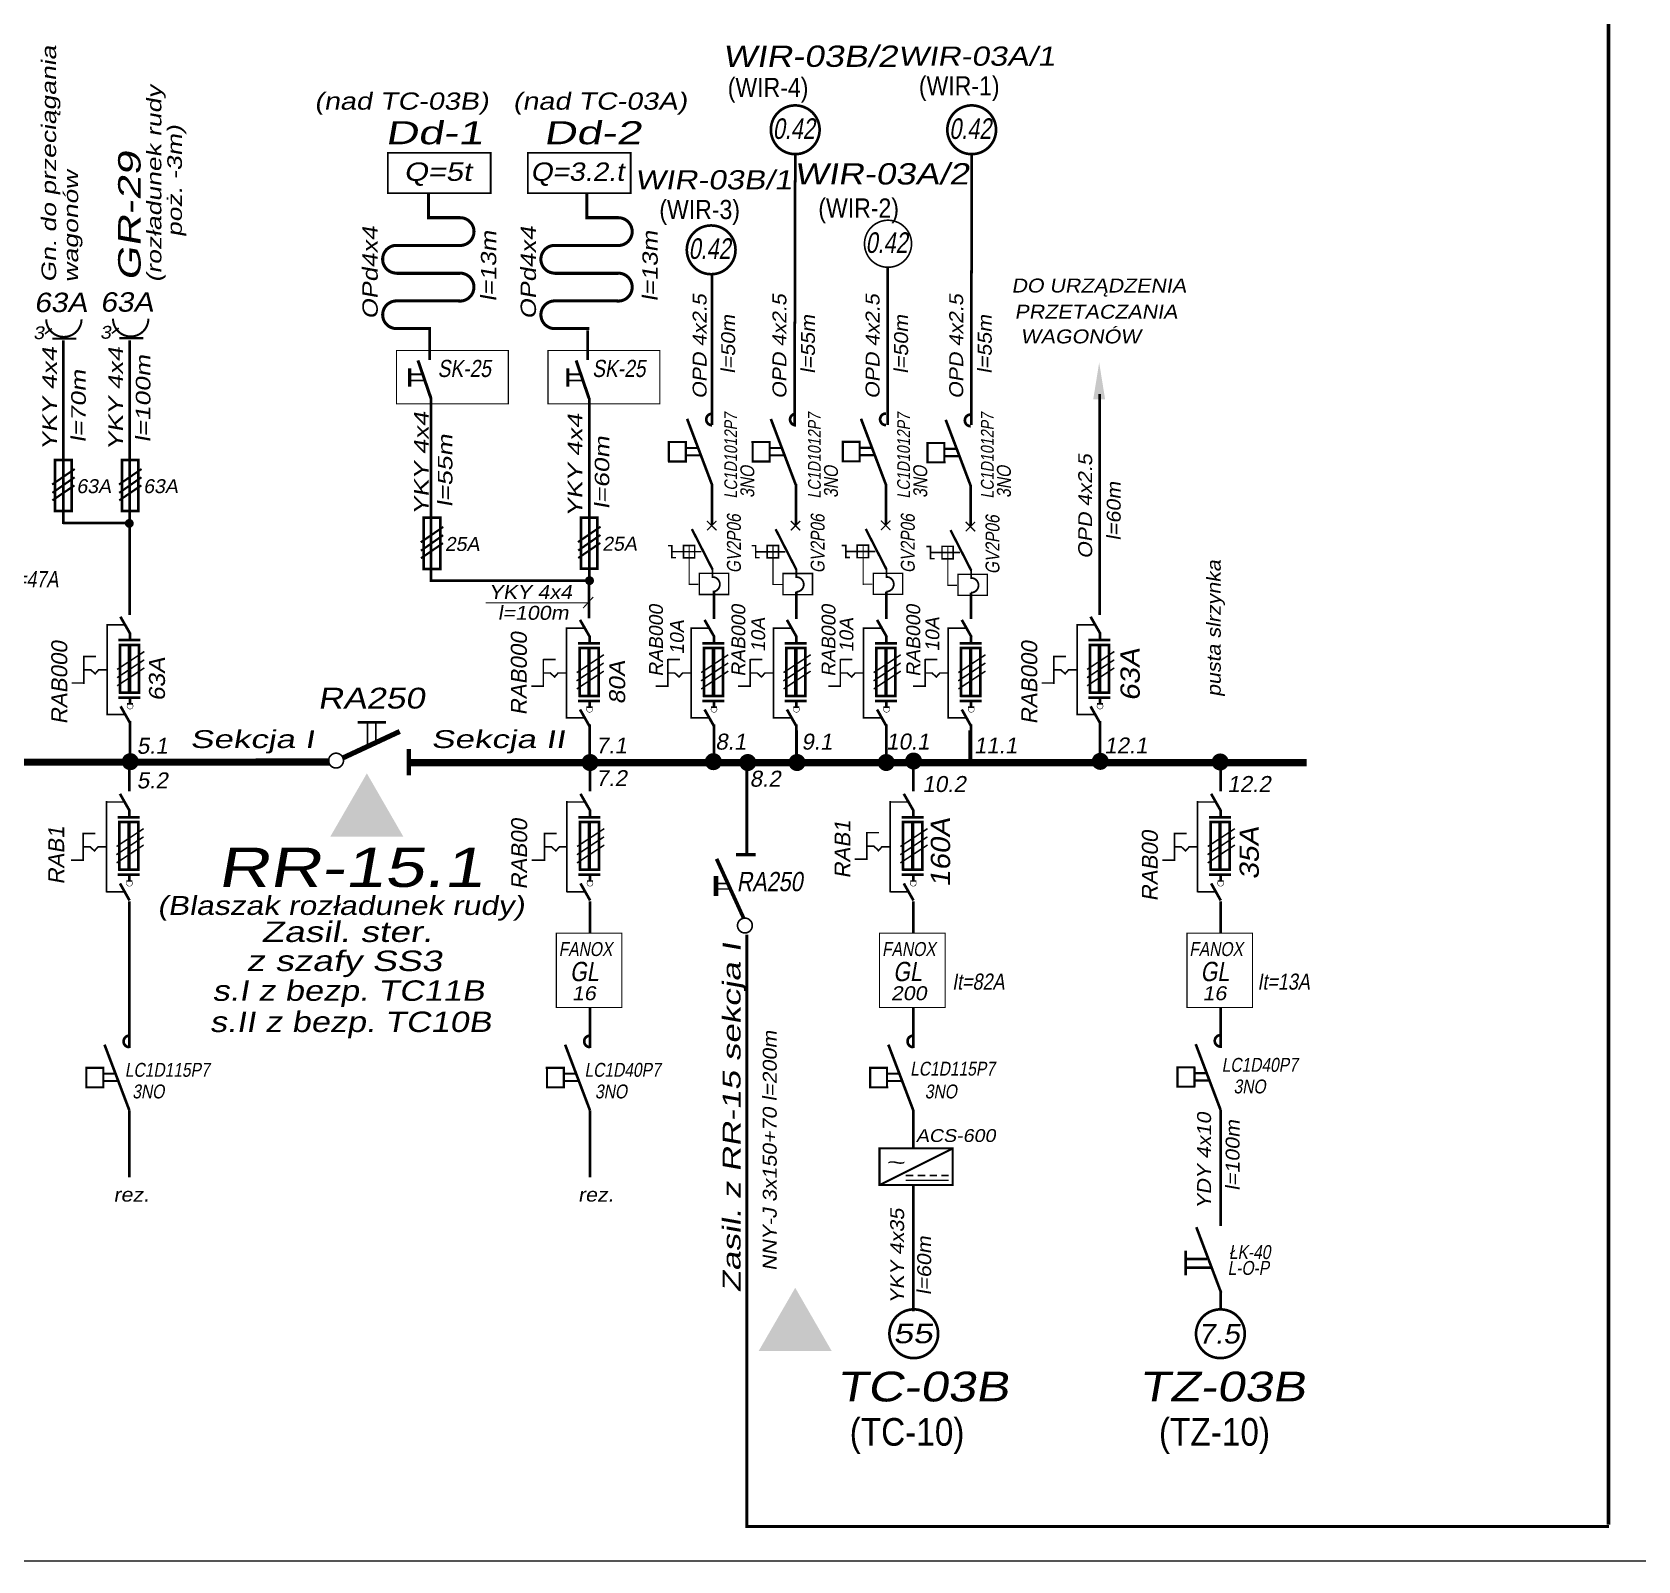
# Model space of a CAD drawing. Header units: millimetres. Extents: x 649 to 1239, y -5 to 425.
# Drawn here: x 746.6 to 897.5, y 0 to 143.6 of the extents above; entities that cross this region are included whole.
import ezdxf
from ezdxf.enums import TextEntityAlignment as Align

# ---------------------------------------------------------------- set-up
doc = ezdxf.new("R2010")
doc.units = ezdxf.units.MM
doc.linetypes.add('DASHED2', pattern=[9.525, 6.35, -3.175])
for name, color, linetype in [('Ideowy', 7, 'Continuous'), ('napięcie zwrotne', 2, 'Continuous'), ('SYMBOL', 1, 'Continuous')]:
    doc.layers.add(name, color=color, linetype=linetype)
doc.styles.add('styl1', font='arial.ttf', dxfattribs={"width": 0.8, "oblique": 10, "height": 2.8})

msp = doc.modelspace()

# ---------------------------------------------------------------- hatches: boundary and pattern name
at = {"layer": 'Ideowy', "lineweight": 25}
for points in [[(778.08, 73.99), (774.64, 68.04), (781.51, 68.04)], [(818.33, 25.66), (814.89, 19.71), (821.76, 19.71)]]:
    msp.add_hatch(color=2, dxfattribs=at).paths.add_polyline_path(points)

# ---------------------------------------------------------------- linework, layer by layer
at = {"color": 7, "linetype": 'ByBlock', "lineweight": 40}
for p, q in [((749.57, 103.44), (749.57, 103.44)), ((755.85, 103.44), (755.85, 103.44)), ((784.2, 98.01), (784.2, 98.01)), ((798.98, 98.03), (798.98, 98.03))]:
    msp.add_line(p, q, dxfattribs=at)
msp.add_line((649.03, 0), (1239.03, 0))
for points, const_width in [([(894.75, 145.01), (894.75, 3.4)], 0.339), ([(749.52, 97.51), (755.77, 97.51)], 0.254), ([(783.98, 92.1), (798.97, 92.1)], 0.254), ([(799.35, 90.56), (798.39, 89.51)], 0.101), ([(798.8, 90.01), (789.24, 90.01)], 0.101), ([(778.14, 78.78), (778.14, 76.44)], 0.163), ([(778.93, 78.78), (778.93, 76.7)], 0.163), ([(681.13, 75), (774.59, 75.06)], 0.665), ([(782.22, 75), (866.37, 75)], 0.665), ([(810.94, 65.96), (813.51, 60.33)], 0.348), ([(810.95, 63.64), (812.04, 63.64)], 0.147), ([(810.95, 63.13), (812.34, 63.13)], 0.147), ([(894.78, 3.23), (894.78, 3.23), (894.78, 3.23), (813.65, 3.23)], 0.302)]:
    msp.add_lwpolyline(points, dxfattribs=dict(const_width=const_width))
at = {"color": 7}
for points, const_width in [([(816.04, 134.46, 1), (820.62, 134.46, 1)], 0.25), ([(832.62, 134.46, 1), (837.2, 134.46, 1)], 0.25), ([(808.14, 123.18, 1), (812.72, 123.18, 1)], 0.25), ([(755.52, 97.48, 1), (756, 97.48, 1)], 0.352), ([(798.76, 92.1, 1), (799.24, 92.1, 1)], 0.352), ([(755.55, 80.31, 1), (756.11, 80.31, 1)], 0.0491), ([(798.73, 80.01, 1), (799.29, 80.01, 1)], 0.0491), ([(810.42, 80.01, 1), (810.98, 80.01, 1)], 0.0491), ([(818.16, 80.01, 1), (818.72, 80.01, 1)], 0.0491), ([(826.63, 80.01, 1), (827.19, 80.01, 1)], 0.0491), ([(834.59, 80.01, 1), (835.15, 80.01, 1)], 0.0491), ([(846.69, 80.31, 1), (847.25, 80.31, 1)], 0.0491), ([(755.49, 63.67, 1), (756.05, 63.67, 1)], 0.0491), ([(798.77, 63.67, 1), (799.32, 63.67, 1)], 0.0491), ([(829.14, 63.67, 1), (829.7, 63.67, 1)], 0.0491), ([(858.02, 63.67, 1), (858.58, 63.67, 1)], 0.0491), ([(827.18, 21.34, 1), (831.76, 21.34, 1)], 0.25), ([(855.99, 21.34, 1), (860.57, 21.34, 1)], 0.25)]:
    msp.add_lwpolyline(points, format="xyb", close=True, dxfattribs=dict(at, const_width=const_width))
for points, const_width in [([(783.87, 128.49), (783.87, 126.05)], 0.288), ([(798.74, 128.49), (798.74, 126.05)], 0.288), ([(786.84, 126.2), (783.73, 126.2)], 0.288), ([(786.84, 126.2), (786.84, 126.2)], 0.518), ([(786.84, 126.2), (786.84, 126.2)], 0.518), ([(801.71, 126.2), (798.6, 126.2)], 0.288), ([(801.71, 126.2), (801.71, 126.2)], 0.518), ([(801.71, 126.2), (801.71, 126.2)], 0.518), ([(786.84, 123.59), (780.7, 123.59)], 0.288), ([(801.71, 123.59), (795.57, 123.59)], 0.288), ([(786.84, 120.97), (780.87, 120.97)], 0.288), ([(801.71, 120.97), (795.74, 120.97)], 0.288), ([(786.84, 118.38), (780.7, 118.38)], 0.288), ([(801.71, 118.38), (795.57, 118.38)], 0.288), ([(748.48, 115.79), (747.83, 115.28)], 0.144), ([(750.79, 114.83), (748.52, 114.83)], 0.192), ([(749.57, 97.42), (749.57, 114.69)], 0.251), ([(754.77, 115.83), (754.12, 115.33)], 0.144), ([(757.07, 114.88), (754.81, 114.88)], 0.192), ([(784.1, 115.78), (780.87, 115.78)], 0.288), ([(798.97, 115.78), (795.73, 115.78)], 0.288), ([(782.1, 112.04), (782.1, 110.32)], 0.288), ([(784.1, 109.24), (782.88, 112.79)], 0.288), ([(796.96, 112.04), (796.96, 110.32)], 0.288), ([(798.95, 109.24), (797.74, 112.79)], 0.288), ([(782.08, 111.49), (783.23, 111.49)], 0.173), ([(783.51, 110.9), (782.08, 110.9)], 0.173), ([(796.94, 111.49), (798.09, 111.49)], 0.173), ([(798.36, 110.9), (796.94, 110.9)], 0.173), ([(784.1, 91.99), (784.1, 109.25)], 0.251), ([(798.97, 92.01), (798.97, 109.27)], 0.251), ([(750.63, 102.59), (748.51, 101.13)], 0.201), ([(750.46, 103.44), (748.66, 103.44)], 0.251), ([(748.78, 103.56), (748.78, 98.51)], 0.251), ([(750.35, 98.51), (750.35, 103.57)], 0.251), ([(756.91, 102.59), (754.79, 101.13)], 0.201), ([(756.74, 103.44), (754.94, 103.44)], 0.251), ([(755.06, 103.56), (755.06, 98.51)], 0.251), ([(756.62, 98.51), (756.62, 103.57)], 0.251), ([(748.53, 100.35), (750.62, 101.81)], 0.201), ([(748.53, 99.64), (750.61, 101.05)], 0.201), ([(754.81, 100.35), (756.9, 101.81)], 0.201), ([(754.81, 99.64), (756.89, 101.05)], 0.201), ([(748.66, 98.64), (750.46, 98.64)], 0.251), ([(754.94, 98.64), (756.74, 98.64)], 0.251), ([(785.09, 98.01), (783.28, 98.01)], 0.251), ([(783.41, 98.13), (783.41, 93.08)], 0.251), ([(784.97, 93.08), (784.97, 98.13)], 0.251), ([(799.87, 98.03), (798.06, 98.03)], 0.251), ([(798.19, 98.15), (798.19, 93.1)], 0.251), ([(799.75, 93.1), (799.75, 98.15)], 0.251), ([(785.26, 97.15), (783.14, 95.7)], 0.201), ([(800.04, 97.17), (797.92, 95.72)], 0.201), ([(810.56, 93.15), (808.62, 96.94)], 0.227), ([(810.04, 96.83), (810.93, 97.71)], 0.113), ([(810.93, 96.83), (810.04, 97.71)], 0.113), ([(818.43, 93.14), (816.49, 96.93)], 0.227), ([(817.91, 96.82), (818.8, 97.71)], 0.113), ([(818.8, 96.82), (817.91, 97.71)], 0.113), ([(826.9, 93.16), (824.96, 96.95)], 0.227), ([(826.38, 96.84), (827.27, 97.73)], 0.113), ([(827.27, 96.84), (826.38, 97.73)], 0.113), ([(834.86, 93.06), (832.92, 96.85)], 0.227), ([(834.34, 96.74), (835.23, 97.63)], 0.113), ([(835.23, 96.74), (834.34, 97.63)], 0.113), ([(783.16, 94.91), (785.25, 96.37)], 0.201), ([(783.16, 94.2), (785.23, 95.62)], 0.201), ([(797.94, 94.93), (800.03, 96.39)], 0.201), ([(797.94, 94.22), (800.01, 95.64)], 0.201), ([(808.37, 91.69), (808.37, 95.41)], 0.113), ([(808.37, 94.92), (808.37, 95.41)], 0.113), ([(816.24, 91.69), (816.24, 95.41)], 0.113), ([(816.24, 94.91), (816.24, 95.41)], 0.113), ([(824.71, 91.7), (824.71, 95.42)], 0.113), ([(824.71, 94.93), (824.71, 95.42)], 0.113), ([(832.67, 91.6), (832.67, 95.33)], 0.113), ([(832.67, 94.83), (832.67, 95.32)], 0.113), ([(806.76, 94.82), (809.52, 94.82)], 0.151), ([(814.63, 94.81), (817.4, 94.81)], 0.151), ([(823.1, 94.83), (825.87, 94.83)], 0.151), ([(831.06, 94.73), (833.82, 94.73)], 0.151), ([(783.29, 93.2), (785.08, 93.2)], 0.251), ([(798.07, 93.22), (799.87, 93.22)], 0.251), ([(810.56, 92.34), (810.56, 93.23)], 0.17), ([(818.44, 92.34), (818.44, 93.22)], 0.17), ([(826.9, 92.35), (826.9, 93.24)], 0.17), ([(834.86, 92.26), (834.86, 93.14)], 0.17), ([(808.33, 91.75), (809.24, 91.75)], 0.102), ([(816.2, 91.74), (817.11, 91.74)], 0.102), ([(824.67, 91.76), (825.58, 91.76)], 0.102), ([(832.63, 91.66), (833.54, 91.66)], 0.102), ([(754.79, 81.57), (756.68, 81.57), (756.68, 86.06), (754.88, 86.06), (754.88, 81.48)], 0.251), ([(755.78, 86.06), (755.78, 81.57)], 0.323), ([(755.78, 86.06), (755.78, 86.06), (755.78, 86.06), (755.78, 81.57)], 0.323), ([(755.78, 86.06), (755.78, 81.57)], 0.179), ([(845.93, 81.57), (847.82, 81.57), (847.82, 86.06), (846.02, 86.06), (846.02, 81.48)], 0.251), ([(846.92, 86.06), (846.92, 81.57)], 0.323), ([(846.92, 86.06), (846.92, 86.06), (846.92, 86.06), (846.92, 81.57)], 0.323), ([(846.92, 86.06), (846.92, 81.57)], 0.179), ([(757.16, 84.66), (757.16, 84.66), (754.61, 82.98)], 0.143), ([(757.17, 85.44), (757.17, 85.44), (754.62, 83.76)], 0.143), ([(800.35, 85.14), (800.35, 85.14), (797.8, 83.46)], 0.143), ([(797.97, 81.27), (799.85, 81.27), (799.85, 85.76), (798.06, 85.76), (798.06, 81.18)], 0.251), ([(798.96, 85.76), (798.96, 81.27)], 0.323), ([(798.96, 85.76), (798.96, 85.76), (798.96, 85.76), (798.96, 81.27)], 0.323), ([(798.95, 85.76), (798.95, 81.27)], 0.179), ([(812.04, 85.14), (812.04, 85.14), (809.49, 83.46)], 0.143), ([(809.67, 81.27), (811.55, 81.27), (811.55, 85.76), (809.76, 85.76), (809.76, 81.18)], 0.251), ([(810.65, 85.76), (810.65, 81.27)], 0.323), ([(810.65, 85.76), (810.65, 85.76), (810.65, 85.76), (810.65, 81.27)], 0.323), ([(810.65, 85.76), (810.65, 81.27)], 0.179), ([(819.78, 85.14), (819.78, 85.14), (817.23, 83.46)], 0.143), ([(817.4, 81.27), (819.29, 81.27), (819.29, 85.76), (817.49, 85.76), (817.49, 81.18)], 0.251), ([(818.39, 85.76), (818.39, 81.27)], 0.323), ([(818.39, 85.76), (818.39, 85.76), (818.39, 85.76), (818.39, 81.27)], 0.323), ([(818.38, 85.76), (818.38, 81.27)], 0.179), ([(828.25, 85.14), (828.25, 85.14), (825.7, 83.46)], 0.143), ([(825.87, 81.27), (827.75, 81.27), (827.75, 85.76), (825.96, 85.76), (825.96, 81.18)], 0.251), ([(826.86, 85.76), (826.86, 81.27)], 0.323), ([(826.86, 85.76), (826.86, 85.76), (826.86, 85.76), (826.86, 81.27)], 0.323), ([(826.85, 85.76), (826.85, 81.27)], 0.179), ([(836.21, 85.14), (836.21, 85.14), (833.66, 83.46)], 0.143), ([(833.83, 81.27), (835.71, 81.27), (835.71, 85.76), (833.92, 85.76), (833.92, 81.18)], 0.251), ([(834.82, 85.76), (834.82, 81.27)], 0.323), ([(834.82, 85.76), (834.82, 85.76), (834.82, 85.76), (834.82, 81.27)], 0.323), ([(834.81, 85.76), (834.81, 81.27)], 0.179), ([(848.3, 84.66), (848.3, 84.66), (845.75, 82.98)], 0.143), ([(848.31, 85.44), (848.31, 85.44), (845.76, 83.76)], 0.143), ([(757.17, 83.9), (757.17, 83.9), (754.62, 82.22)], 0.143), ([(800.33, 84.36), (800.33, 84.36), (797.78, 82.68)], 0.143), ([(800.35, 83.6), (800.35, 83.6), (797.8, 81.92)], 0.143), ([(812.03, 84.36), (812.03, 84.36), (809.48, 82.68)], 0.143), ([(812.04, 83.6), (812.04, 83.6), (809.49, 81.92)], 0.143), ([(819.77, 84.36), (819.77, 84.36), (817.21, 82.68)], 0.143), ([(819.78, 83.6), (819.78, 83.6), (817.23, 81.92)], 0.143), ([(828.24, 84.36), (828.24, 84.36), (825.68, 82.68)], 0.143), ([(828.25, 83.6), (828.25, 83.6), (825.7, 81.92)], 0.143), ([(836.2, 84.36), (836.2, 84.36), (833.64, 82.68)], 0.143), ([(836.21, 83.6), (836.21, 83.6), (833.66, 81.92)], 0.143), ([(848.31, 83.9), (848.31, 83.9), (845.76, 82.22)], 0.143), ([(754.73, 64.94), (756.61, 64.94), (756.61, 69.42), (754.82, 69.42), (754.82, 64.84)], 0.251), ([(755.72, 69.42), (755.72, 64.94)], 0.323), ([(755.72, 69.42), (755.72, 69.42), (755.72, 69.42), (755.72, 64.94)], 0.323), ([(755.71, 69.42), (755.71, 64.94)], 0.179), ([(798.01, 64.94), (799.89, 64.94), (799.89, 69.42), (798.1, 69.42), (798.1, 64.84)], 0.251), ([(798.99, 69.42), (798.99, 64.94)], 0.323), ([(798.99, 69.42), (798.99, 69.42), (798.99, 69.42), (798.99, 64.94)], 0.323), ([(798.99, 69.42), (798.99, 64.94)], 0.179), ([(828.38, 64.94), (830.27, 64.94), (830.27, 69.42), (828.47, 69.42), (828.47, 64.84)], 0.251), ([(829.37, 69.42), (829.37, 64.94)], 0.323), ([(829.37, 69.42), (829.37, 69.42), (829.37, 69.42), (829.37, 64.94)], 0.323), ([(829.37, 69.42), (829.37, 64.94)], 0.179), ([(857.26, 64.94), (859.14, 64.94), (859.14, 69.42), (857.35, 69.42), (857.35, 64.84)], 0.251), ([(858.25, 69.42), (858.25, 64.94)], 0.323), ([(858.25, 69.42), (858.25, 69.42), (858.25, 69.42), (858.25, 64.94)], 0.323), ([(858.24, 69.42), (858.24, 64.94)], 0.179), ([(757.1, 68.03), (757.1, 68.03), (754.54, 66.35)], 0.143), ([(757.11, 68.8), (757.11, 68.8), (754.56, 67.12)], 0.143), ([(800.37, 68.03), (800.37, 68.03), (797.82, 66.35)], 0.143), ([(800.39, 68.8), (800.39, 68.8), (797.83, 67.12)], 0.143), ([(830.75, 68.03), (830.75, 68.03), (828.2, 66.35)], 0.143), ([(830.76, 68.8), (830.76, 68.8), (828.21, 67.12)], 0.143), ([(859.63, 68.03), (859.63, 68.03), (857.07, 66.35)], 0.143), ([(859.64, 68.8), (859.64, 68.8), (857.09, 67.12)], 0.143), ([(757.11, 67.26), (757.11, 67.26), (754.56, 65.58)], 0.143), ([(800.39, 67.26), (800.39, 67.26), (797.83, 65.58)], 0.143), ([(830.76, 67.26), (830.76, 67.26), (828.21, 65.58)], 0.143), ([(859.64, 67.26), (859.64, 67.26), (857.09, 65.58)], 0.143), ([(826.25, 35.31), (833.13, 38.75)], 0.192), ([(828.7, 36.2), (829.44, 36.2)], 0.144), ([(829.85, 36.2), (830.57, 36.2)], 0.144), ([(830.97, 36.2), (831.66, 36.2)], 0.144), ([(832.06, 36.2), (832.75, 36.2)], 0.144), ([(828.7, 35.76), (832.75, 35.76)], 0.144)]:
    msp.add_lwpolyline(points, dxfattribs=dict(at, const_width=const_width))
for points, const_width in [([(786.77, 123.59, 1.026841), (786.84, 126.2)], 0.288), ([(801.63, 123.59, 1.026841), (801.71, 126.2)], 0.288), ([(780.7, 123.59, 0.939016), (780.87, 120.99)], 0.288), ([(795.57, 123.59, 0.939016), (795.74, 120.99)], 0.288), ([(786.64, 118.38, 1.079095), (786.82, 120.99)], 0.288), ([(801.51, 118.38, 1.079095), (801.69, 120.99)], 0.288), ([(780.83, 118.38, 0.988541), (780.87, 115.78)], 0.288), ([(795.7, 118.38, 0.988541), (795.74, 115.78)], 0.288), ([(747.95, 116.66, 1), (751.27, 116.66)], 0.192), ([(754.23, 116.7, 1), (757.55, 116.7)], 0.192), ([(810.56, 91.06, 1.000805), (810.56, 92.44)], 0.17), ([(818.44, 91.05, 1.000805), (818.44, 92.43)], 0.17), ([(826.9, 91.07, 1.000805), (826.9, 92.45)], 0.17), ([(834.86, 90.97, 1.000805), (834.86, 92.35)], 0.17)]:
    msp.add_lwpolyline(points, format="xyb", dxfattribs=dict(at, const_width=const_width))
at = {"const_width": 0.153}
msp.add_lwpolyline([(824.84, 123.75, 1), (829.26, 123.75, 1)], format="xyb", close=True, dxfattribs=at)
at = {"linetype": 'DASHED2', "ltscale": 0.4, "const_width": 0.101}
for points in [[(780.86, 113.73), (791.37, 113.73), (791.37, 108.71), (780.86, 108.71)], [(795.1, 113.73), (805.61, 113.73), (805.61, 108.71), (795.1, 108.71)]]:
    msp.add_lwpolyline(points, close=True, dxfattribs=at)
at = {"color": 0}
for points, const_width in [([(810.5, 101.14), (808.17, 107.3)], 0.251), ([(818.37, 101.13), (816.04, 107.29)], 0.251), ([(826.84, 101.15), (824.51, 107.31)], 0.251), ([(834.8, 101.05), (832.47, 107.21)], 0.251), ([(808.15, 105.13), (806.35, 105.13)], 0.201), ([(806.46, 105.13), (806.46, 103.29)], 0.201), ([(808.05, 103.29), (808.05, 105.13)], 0.201), ([(809.17, 104.57), (808.05, 104.57)], 0.201), ([(816.02, 105.12), (814.22, 105.12)], 0.201), ([(814.33, 105.12), (814.33, 103.29)], 0.201), ([(815.92, 103.29), (815.92, 105.12)], 0.201), ([(817.04, 104.56), (815.92, 104.56)], 0.201), ([(824.49, 105.14), (822.69, 105.14)], 0.201), ([(822.8, 105.14), (822.8, 103.31)], 0.201), ([(824.39, 103.31), (824.39, 105.14)], 0.201), ([(825.51, 104.58), (824.39, 104.58)], 0.201), ([(832.44, 105.04), (830.65, 105.04)], 0.201), ([(830.76, 105.04), (830.76, 103.21)], 0.201), ([(832.34, 103.21), (832.34, 105.04)], 0.201), ([(833.46, 104.48), (832.34, 104.48)], 0.201), ([(808.15, 103.29), (806.36, 103.29)], 0.201), ([(809.49, 103.88), (808.02, 103.88)], 0.201), ([(816.02, 103.29), (814.23, 103.29)], 0.201), ([(817.36, 103.88), (815.89, 103.88)], 0.201), ([(824.49, 103.31), (822.7, 103.31)], 0.201), ([(825.83, 103.89), (824.36, 103.89)], 0.201), ([(832.45, 103.21), (830.66, 103.21)], 0.201), ([(833.79, 103.79), (832.32, 103.79)], 0.201), ([(755.76, 48.2), (755.76, 52.02)], 0.251), ([(799.04, 48.2), (799.04, 52.02)], 0.251), ([(829.42, 48.2), (829.42, 52.02)], 0.251), ([(858.29, 48.2), (858.29, 52.02)], 0.251), ([(755.76, 42.34), (753.43, 48.5)], 0.251), ([(799.04, 42.34), (796.71, 48.5)], 0.251), ([(829.42, 42.34), (827.08, 48.5)], 0.251), ([(858.29, 42.39), (855.96, 48.55)], 0.251), ([(753.41, 46.33), (751.62, 46.33)], 0.201), ([(751.72, 46.33), (751.72, 44.49)], 0.201), ([(753.31, 44.49), (753.31, 46.33)], 0.201), ([(754.43, 45.77), (753.31, 45.77)], 0.201), ([(796.69, 46.33), (794.89, 46.33)], 0.201), ([(795, 46.33), (795, 44.49)], 0.201), ([(796.59, 44.49), (796.59, 46.33)], 0.201), ([(797.7, 45.77), (796.59, 45.77)], 0.201), ([(827.06, 46.33), (825.27, 46.33)], 0.201), ([(825.37, 46.33), (825.37, 44.49)], 0.201), ([(826.96, 44.49), (826.96, 46.33)], 0.201), ([(828.08, 45.77), (826.96, 45.77)], 0.201), ([(855.94, 46.38), (854.15, 46.38)], 0.201), ([(854.25, 46.38), (854.25, 44.55)], 0.201), ([(855.84, 44.55), (855.84, 46.38)], 0.201), ([(856.96, 45.82), (855.84, 45.82)], 0.201), ([(753.41, 44.49), (751.62, 44.49)], 0.201), ([(754.75, 45.08), (753.28, 45.08)], 0.201), ([(796.69, 44.49), (794.9, 44.49)], 0.201), ([(798.03, 45.08), (796.56, 45.08)], 0.201), ([(827.07, 44.49), (825.27, 44.49)], 0.201), ([(828.4, 45.08), (826.94, 45.08)], 0.201), ([(855.94, 44.55), (854.15, 44.55)], 0.201), ([(857.28, 45.13), (855.81, 45.13)], 0.201), ([(755.76, 36.04), (755.76, 42.34)], 0.251), ([(799.04, 36.04), (799.04, 42.34)], 0.251), ([(829.42, 38.75), (829.42, 42.35)], 0.251), ([(858.29, 31.45), (858.29, 42.39)], 0.251), ([(829.42, 38.75), (829.42, 40.43)], 0.251), ([(829.42, 23.45), (829.42, 35.31)], 0.251), ([(858.35, 25.19), (856.02, 31.35)], 0.251), ([(855.02, 29.16), (855.02, 26.82)], 0.251), ([(855.13, 28.35), (857.03, 28.35)], 0.251), ([(855.15, 27.56), (857.49, 27.56)], 0.251), ([(858.29, 23.65), (858.29, 25.3)], 0.251)]:
    msp.add_lwpolyline(points, dxfattribs=dict(at, const_width=const_width))
at = {"color": 0, "const_width": 0.251}
for points in [[(810.51, 107.78, 1), (810.51, 106.7)], [(818.39, 107.78, 1), (818.39, 106.69)], [(826.85, 107.8, 1), (826.85, 106.71)], [(834.81, 107.7, 1), (834.81, 106.61)], [(755.76, 49.35, 1), (755.76, 48.27)], [(799.04, 49.35, 1), (799.04, 48.27)], [(829.42, 49.35, 1), (829.42, 48.27)], [(858.29, 49.4, 1), (858.29, 48.32)]]:
    msp.add_lwpolyline(points, format="xyb", dxfattribs=at)
at = {"color": 7}
for points, const_width in [([(807.82, 95.41), (808.88, 95.41), (808.88, 94.25), (807.82, 94.25)], 0.151), ([(815.69, 95.41), (816.76, 95.41), (816.76, 94.24), (815.69, 94.24)], 0.151), ([(824.16, 95.42), (825.22, 95.42), (825.22, 94.26), (824.16, 94.26)], 0.151), ([(832.12, 95.32), (833.18, 95.32), (833.18, 94.16), (832.12, 94.16)], 0.151), ([(826.25, 38.75), (826.25, 35.31), (833.13, 35.31), (833.13, 38.75)], 0.192)]:
    msp.add_lwpolyline(points, close=True, dxfattribs=dict(at, const_width=const_width))
for points, const_width in [([(809.32, 92.78), (812.08, 92.78), (812.08, 90.8), (809.32, 90.8)], 0.136), ([(817.19, 92.77), (819.95, 92.77), (819.95, 90.79), (817.19, 90.79)], 0.136), ([(825.66, 92.79), (828.42, 92.79), (828.42, 90.81), (825.66, 90.81)], 0.136), ([(833.62, 92.69), (836.38, 92.69), (836.38, 90.71), (833.62, 90.71)], 0.136), ([(795.88, 58.98), (802.04, 58.98), (802.04, 52), (795.88, 52)], 0.101), ([(826.26, 58.98), (832.41, 58.98), (832.41, 52), (826.26, 52)], 0.101), ([(855.14, 58.98), (861.29, 58.98), (861.29, 52), (855.14, 52)], 0.101)]:
    msp.add_lwpolyline(points, close=True, dxfattribs=dict(const_width=const_width))
at = {"linetype": 'DASHED2', "const_width": 0.151}
for points in [[(752.11, 83.75), (752.6, 83.3)], [(752.5, 83.29), (752.9, 83.75)], [(795.28, 83.45), (795.78, 83)], [(795.67, 82.99), (796.07, 83.45)], [(806.98, 83.45), (807.47, 83)], [(807.37, 82.99), (807.77, 83.45)], [(814.72, 83.45), (815.21, 83)], [(815.11, 82.99), (815.51, 83.45)], [(823.19, 83.45), (823.68, 83)], [(823.58, 82.99), (823.98, 83.45)], [(831.15, 83.45), (831.64, 83)], [(831.54, 82.99), (831.94, 83.45)], [(843.25, 83.75), (843.74, 83.3)], [(843.64, 83.29), (844.04, 83.75)], [(752.05, 67.11), (752.54, 66.66)], [(752.44, 66.66), (752.84, 67.11)], [(795.4, 67.11), (795.89, 66.66)], [(795.79, 66.66), (796.19, 67.11)], [(825.67, 67.19), (826.17, 66.74)], [(826.09, 66.66), (826.49, 67.11)], [(854.58, 67.11), (855.07, 66.66)], [(854.97, 66.66), (855.37, 67.11)]]:
    msp.add_lwpolyline(points, dxfattribs=at)
at = {"color": 7}
msp.add_solid([(847.45, 109.12), (846.89, 112.59), (846.33, 109.12)], dxfattribs=at)
at = {"layer": 'Ideowy', "const_width": 0.251}
for points in [[(818.27, 106.71), (818.33, 132.17)], [(834.87, 106.71), (834.91, 132.17)], [(810.51, 106.71), (810.51, 121)], [(827.01, 106.71), (827.01, 121.53)], [(810.51, 97.34), (810.51, 101.17)], [(818.39, 97.34), (818.39, 101.17)], [(826.85, 97.36), (826.85, 101.19)], [(834.81, 97.26), (834.81, 101.09)], [(818.48, 75.08), (818.48, 78.05)], [(826.88, 75.08), (826.88, 78.05)], [(834.72, 75.08), (834.72, 78.05)]]:
    msp.add_lwpolyline(points, dxfattribs=at)
at = {"layer": 'Ideowy', "lineweight": 25}
for points, const_width in [([(755.79, 88.86), (755.79, 114.67)], 0.251), ([(783.98, 112.84), (783.98, 115.78)], 0.251), ([(798.84, 112.84), (798.84, 115.62)], 0.251), ([(846.93, 88.86), (846.93, 109.65)], 0.251), ([(798.96, 88.56), (798.96, 92.19)], 0.251), ([(810.7, 88.51), (810.7, 91.12)], 0.251), ([(818.44, 88.51), (818.44, 91.05)], 0.251), ([(826.9, 88.51), (826.9, 91.07)], 0.251), ([(834.86, 88.51), (834.86, 90.97)], 0.251), ([(755.38, 87.94), (753.6, 87.94)], 0.151), ([(753.67, 88.01), (753.67, 79.44)], 0.151), ([(755.84, 87.11), (754.92, 88.71)], 0.251), ([(798.56, 87.64), (796.78, 87.64)], 0.151), ([(796.84, 87.71), (796.84, 79.14)], 0.151), ([(799.03, 86.81), (798.11, 88.41)], 0.251), ([(810.25, 87.64), (808.47, 87.64)], 0.151), ([(808.54, 87.71), (808.54, 79.14)], 0.151), ([(810.73, 86.81), (809.81, 88.41)], 0.251), ([(817.99, 87.64), (816.21, 87.64)], 0.151), ([(816.28, 87.71), (816.28, 79.14)], 0.151), ([(818.46, 86.81), (817.55, 88.41)], 0.251), ([(826.46, 87.64), (824.68, 87.64)], 0.151), ([(824.75, 87.71), (824.75, 79.14)], 0.151), ([(826.93, 86.81), (826.02, 88.41)], 0.251), ([(834.42, 87.64), (832.64, 87.64)], 0.151), ([(832.71, 87.71), (832.71, 79.14)], 0.151), ([(834.89, 86.81), (833.98, 88.41)], 0.251), ([(846.52, 87.94), (844.74, 87.94)], 0.151), ([(844.81, 88.01), (844.81, 79.44)], 0.151), ([(847, 87.11), (846.08, 88.71)], 0.251), ([(755.83, 86.51), (755.83, 87.17)], 0.251), ([(799, 86.21), (799, 86.87)], 0.251), ([(810.7, 86.21), (810.7, 86.87)], 0.251), ([(818.44, 86.21), (818.44, 86.87)], 0.251), ([(826.9, 86.21), (826.9, 86.87)], 0.251), ([(834.86, 86.21), (834.86, 86.87)], 0.251), ([(846.97, 86.51), (846.97, 87.17)], 0.251), ([(751.49, 83.73), (752.16, 83.73)], 0.151), ([(753.67, 83.73), (752.84, 83.73)], 0.151), ([(794.66, 83.42), (795.34, 83.42)], 0.151), ([(796.84, 83.42), (796.01, 83.42)], 0.151), ([(806.36, 83.42), (807.04, 83.42)], 0.151), ([(808.54, 83.42), (807.71, 83.42)], 0.151), ([(814.1, 83.42), (814.77, 83.42)], 0.151), ([(816.28, 83.42), (815.45, 83.42)], 0.151), ([(822.57, 83.42), (823.24, 83.42)], 0.151), ([(824.75, 83.42), (823.92, 83.42)], 0.151), ([(830.53, 83.42), (831.2, 83.42)], 0.151), ([(832.71, 83.42), (831.88, 83.42)], 0.151), ([(842.63, 83.73), (843.3, 83.73)], 0.151), ([(844.81, 83.73), (843.98, 83.73)], 0.151), ([(755.85, 78.69), (754.94, 80.29)], 0.251), ([(755.54, 80.52), (756.12, 80.52)], 0.151), ([(755.83, 80.52), (755.83, 81.18)], 0.251), ([(799.02, 78.39), (798.11, 79.99)], 0.251), ([(798.71, 80.22), (799.29, 80.22)], 0.151), ([(799, 80.22), (799, 80.88)], 0.251), ([(810.72, 78.39), (809.81, 79.99)], 0.251), ([(810.41, 80.22), (810.99, 80.22)], 0.151), ([(810.7, 80.22), (810.7, 80.88)], 0.251), ([(818.46, 78.39), (817.55, 79.99)], 0.251), ([(818.15, 80.22), (818.72, 80.22)], 0.151), ([(818.44, 80.22), (818.44, 80.88)], 0.251), ([(826.92, 78.39), (826.02, 79.99)], 0.251), ([(826.62, 80.22), (827.19, 80.22)], 0.151), ([(826.9, 80.22), (826.9, 80.88)], 0.251), ([(834.88, 78.39), (833.98, 79.99)], 0.251), ([(834.57, 80.22), (835.15, 80.22)], 0.151), ([(834.86, 80.22), (834.86, 80.88)], 0.251), ([(846.99, 78.69), (846.08, 80.29)], 0.251), ([(846.68, 80.52), (847.26, 80.52)], 0.151), ([(846.97, 80.52), (846.97, 81.18)], 0.251), ([(755.38, 79.51), (753.67, 79.51)], 0.151), ([(755.83, 75.22), (755.83, 78.91)], 0.251), ([(798.56, 79.21), (796.84, 79.21)], 0.151), ([(799, 74.92), (799, 78.61)], 0.251), ([(810.25, 79.21), (808.54, 79.21)], 0.151), ([(810.7, 74.92), (810.7, 78.61)], 0.251), ([(817.99, 79.21), (816.28, 79.21)], 0.151), ([(818.44, 74.92), (818.44, 78.61)], 0.251), ([(826.46, 79.21), (824.75, 79.21)], 0.151), ([(826.9, 74.92), (826.9, 78.61)], 0.251), ([(834.42, 79.21), (832.71, 79.21)], 0.151), ([(834.86, 74.92), (834.86, 78.61)], 0.251), ([(846.52, 79.51), (844.81, 79.51)], 0.151), ([(846.97, 75.26), (846.97, 78.91)], 0.251), ([(755.76, 72.31), (755.76, 75.69)], 0.251), ([(829.42, 72.31), (829.42, 75.69)], 0.251), ([(799.04, 72.31), (799.04, 74.87)], 0.251), ([(858.29, 72.31), (858.29, 75)], 0.251), ([(755.32, 71.3), (753.54, 71.3)], 0.151), ([(753.61, 71.38), (753.61, 62.8)], 0.151), ([(755.79, 70.47), (754.88, 72.07)], 0.251), ([(798.6, 71.3), (796.81, 71.3)], 0.151), ([(796.88, 71.38), (796.88, 62.8)], 0.151), ([(799.07, 70.47), (798.15, 72.07)], 0.251), ([(828.97, 71.3), (827.19, 71.3)], 0.151), ([(827.26, 71.38), (827.26, 62.8)], 0.151), ([(829.45, 70.47), (828.53, 72.07)], 0.251), ([(857.85, 71.3), (856.07, 71.3)], 0.151), ([(856.14, 71.38), (856.14, 62.8)], 0.151), ([(858.32, 70.47), (857.41, 72.07)], 0.251), ([(755.76, 69.87), (755.76, 70.53)], 0.251), ([(799.04, 69.87), (799.04, 70.53)], 0.251), ([(829.42, 69.87), (829.42, 70.53)], 0.251), ([(858.29, 69.87), (858.29, 70.53)], 0.251), ([(751.43, 67.09), (752.1, 67.09)], 0.151), ([(753.61, 67.09), (752.78, 67.09)], 0.151), ([(794.78, 67.09), (795.45, 67.09)], 0.151), ([(796.96, 67.09), (796.13, 67.09)], 0.151), ([(825.05, 67.16), (825.73, 67.16)], 0.151), ([(827.26, 67.09), (826.43, 67.09)], 0.151), ([(853.96, 67.09), (854.63, 67.09)], 0.151), ([(856.14, 67.09), (855.31, 67.09)], 0.151), ([(755.78, 62.05), (754.88, 63.65)], 0.251), ([(755.47, 63.88), (756.05, 63.88)], 0.151), ([(755.76, 63.88), (755.76, 64.54)], 0.251), ([(799.06, 62.05), (798.15, 63.65)], 0.251), ([(798.75, 63.88), (799.33, 63.88)], 0.151), ([(799.04, 63.88), (799.04, 64.54)], 0.251), ([(829.44, 62.05), (828.53, 63.65)], 0.251), ([(829.13, 63.88), (829.71, 63.88)], 0.151), ([(829.42, 63.88), (829.42, 64.54)], 0.251), ([(858.31, 62.05), (857.41, 63.65)], 0.251), ([(858.01, 63.88), (858.58, 63.88)], 0.151), ([(858.29, 63.88), (858.29, 64.54)], 0.251), ([(755.32, 62.87), (753.61, 62.87)], 0.151), ([(755.76, 52), (755.76, 61.98)], 0.251), ([(798.6, 62.87), (796.88, 62.87)], 0.151), ([(799.04, 58.96), (799.04, 61.98)], 0.251), ([(828.97, 62.87), (827.26, 62.87)], 0.151), ([(829.42, 58.96), (829.42, 61.98)], 0.251), ([(857.85, 62.87), (856.14, 62.87)], 0.151), ([(858.29, 58.96), (858.29, 61.98)], 0.251)]:
    msp.add_lwpolyline(points, dxfattribs=dict(at, const_width=const_width))
at = {"layer": 'Ideowy', "color": 7, "lineweight": 25}
for points, const_width in [([(756.81, 86.51), (754.74, 86.51)], 0.251), ([(799.98, 86.21), (797.91, 86.21)], 0.251), ([(811.68, 86.21), (809.61, 86.21)], 0.251), ([(819.41, 86.21), (817.35, 86.21)], 0.251), ([(827.88, 86.21), (825.81, 86.21)], 0.251), ([(835.84, 86.21), (833.77, 86.21)], 0.251), ([(847.95, 86.51), (845.88, 86.51)], 0.251), ([(751.49, 85.05), (751.49, 82.4)], 0.151), ([(752.63, 84.98), (751.5, 84.98)], 0.151), ([(794.66, 84.75), (794.66, 82.1)], 0.151), ([(795.81, 84.68), (794.67, 84.68)], 0.151), ([(806.36, 84.75), (806.36, 82.1)], 0.151), ([(807.5, 84.68), (806.37, 84.68)], 0.151), ([(814.1, 84.75), (814.1, 82.1)], 0.151), ([(815.24, 84.68), (814.1, 84.68)], 0.151), ([(822.57, 84.75), (822.57, 82.1)], 0.151), ([(823.71, 84.68), (822.57, 84.68)], 0.151), ([(830.53, 84.75), (830.53, 82.1)], 0.151), ([(831.67, 84.68), (830.53, 84.68)], 0.151), ([(842.63, 85.05), (842.63, 82.4)], 0.151), ([(843.77, 84.98), (842.64, 84.98)], 0.151), ([(751.49, 82.48), (750.35, 82.48)], 0.151), ([(794.66, 82.18), (793.53, 82.18)], 0.151), ([(806.36, 82.18), (805.22, 82.18)], 0.151), ([(814.1, 82.18), (812.96, 82.18)], 0.151), ([(822.57, 82.18), (821.43, 82.18)], 0.151), ([(830.53, 82.18), (829.39, 82.18)], 0.151), ([(842.63, 82.48), (841.49, 82.48)], 0.151), ([(756.81, 81.1), (754.74, 81.1)], 0.251), ([(799.98, 80.8), (797.91, 80.8)], 0.251), ([(811.68, 80.8), (809.61, 80.8)], 0.251), ([(819.41, 80.8), (817.35, 80.8)], 0.251), ([(827.88, 80.8), (825.81, 80.8)], 0.251), ([(835.84, 80.8), (833.77, 80.8)], 0.251), ([(847.95, 81.1), (845.88, 81.1)], 0.251), ([(779.89, 78.78), (777.23, 78.78)], 0.258), ([(775.8, 75.43), (781.17, 77.93)], 0.478), ([(782.01, 76.29), (782.01, 73.82)], 0.409), ([(813.78, 75.11), (813.78, 66.35)], 0.302), ([(756.74, 69.87), (754.67, 69.87)], 0.251), ([(800.02, 69.87), (797.95, 69.87)], 0.251), ([(830.4, 69.87), (828.33, 69.87)], 0.251), ([(859.27, 69.87), (857.2, 69.87)], 0.251), ([(751.43, 68.41), (751.43, 65.76)], 0.151), ([(752.57, 68.34), (751.43, 68.34)], 0.151), ([(794.78, 68.41), (794.78, 65.76)], 0.151), ([(795.92, 68.34), (794.78, 68.34)], 0.151), ([(825.05, 68.49), (825.05, 65.84)], 0.151), ([(826.2, 68.42), (825.06, 68.42)], 0.151), ([(853.96, 68.41), (853.96, 65.76)], 0.151), ([(855.1, 68.34), (853.96, 68.34)], 0.151), ([(812.77, 66.35), (814.61, 66.35)], 0.302), ([(751.43, 65.84), (750.29, 65.84)], 0.151), ([(794.69, 65.84), (793.55, 65.84)], 0.151), ([(825.05, 65.92), (823.91, 65.92)], 0.151), ([(853.96, 65.84), (852.82, 65.84)], 0.151), ([(756.74, 64.46), (754.67, 64.46)], 0.251), ([(800.02, 64.46), (797.95, 64.46)], 0.251), ([(810.89, 64.34), (810.89, 62.46)], 0.435), ([(830.4, 64.46), (828.33, 64.46)], 0.251), ([(859.27, 64.46), (857.2, 64.46)], 0.251), ([(813.78, 58.83), (813.78, 3.09)], 0.302)]:
    msp.add_lwpolyline(points, dxfattribs=dict(at, const_width=const_width))
for points, const_width in [([(755.41, 75.09, 1), (756.29, 75.09, 1)], 0.719), ([(774.49, 75.19, 1), (775.88, 75.19, 1)], 0.154), ([(798.61, 75.01, 1), (799.49, 75.01, 1)], 0.719), ([(810.2, 75.09, 1), (811.08, 75.09, 1)], 0.719), ([(813.43, 75.01, 1), (814.31, 75.01, 1)], 0.719), ([(818.06, 75.01, 1), (818.94, 75.01, 1)], 0.719), ([(826.44, 75.01, 1), (827.32, 75.01, 1)], 0.719), ([(829.01, 75.15, 1), (829.89, 75.15, 1)], 0.719), ([(846.55, 75.12, 1), (847.43, 75.12, 1)], 0.719), ([(857.82, 75.06, 1), (858.7, 75.06, 1)], 0.719), ([(813.6, 59, 1), (813.6, 60.39, 1)], 0.154)]:
    msp.add_lwpolyline(points, format="xyb", close=True, dxfattribs=dict(at, const_width=const_width))
at = {"layer": 'napięcie zwrotne', "color": 7, "const_width": 0.173}
for points in [[(780.05, 132.3), (789.71, 132.3), (789.71, 128.5), (780.05, 128.5)], [(793.21, 132.3), (802.87, 132.3), (802.87, 128.5), (793.21, 128.5)]]:
    msp.add_lwpolyline(points, close=True, dxfattribs=at)
at = {"layer": 'SYMBOL', "color": 7, "const_width": 0.141}
for points in [[(806.81, 95.39), (806.36, 95.39)], [(806.74, 95.46), (806.74, 94.19)], [(814.68, 95.38), (814.23, 95.38)], [(814.61, 95.45), (814.61, 94.18)], [(823.15, 95.4), (822.7, 95.4)], [(823.08, 95.47), (823.08, 94.2)], [(831.11, 95.3), (830.66, 95.3)], [(831.04, 95.37), (831.04, 94.1)], [(807.13, 94.25), (806.68, 94.25)], [(815, 94.25), (814.55, 94.25)], [(823.47, 94.27), (823.02, 94.27)], [(831.43, 94.17), (830.98, 94.17)]]:
    msp.add_lwpolyline(points, dxfattribs=at)

# ---------------------------------------------------------------- texts
at = {"color": 7, "style": 'styl1', "oblique": 10}
for s, height, width, p in [('Gn. do przeciągania', 1.3689, 1.3, (748.88, 120.12)), ('(rozładunek rudy', 1.3689, 1.3, (758.77, 120.12)), ('poż. -3m)', 1.369, 1.3, (760.7, 124.39)), ('GR-29', 2.111, 1.4, (756.82, 120.24)), ('wagonów', 1.369, 1.3, (750.95, 120.12)), ('OPd4x4', 1.44, 1.2, (779.1, 116.66)), ('OPd4x4', 1.44, 1.2, (793.97, 116.66)), ('l=13m', 1.44, 1.2, (790.24, 118.32)), ('l=13m', 1.44, 1.2, (805.41, 118.32)), ('YKY 4x4', 1.369, 1.3, (748.95, 104.37)), ('YKY 4x4', 1.369, 1.3, (755.17, 104.37)), ('l=100m', 1.369, 1.3, (757.74, 105.08)), ('l=70m', 1.369, 1.3, (751.67, 105.07)), ('YKY 4x4', 1.369, 1.3, (783.88, 98.29)), ('YKY 4x4', 1.369, 1.3, (798.33, 98.11)), ('l=55m', 1.369, 1.3, (786.12, 99)), ('l=60m', 1.369, 1.3, (800.86, 98.82)), ('Zasil. z RR-15 sekcja I', 1.6794, 1.4, (813.19, 25.22))]:
    msp.add_text(s, height=height, rotation=90, dxfattribs=dict(at, width=width)).set_placement(p)
at = {"color": 6, "style": 'styl1', "oblique": 10, "width": 1.2}
for s, height, p in [('WIR-03B/2', 2, (811.52, 140.37)), ('WIR-03A/1', 1.8, (828, 140.48)), ('WIR-03A/2', 2, (818.24, 129.32)), ('WIR-03B/1', 1.8, (803.27, 128.86)), ('TC-03B', 2.8, (822.21, 14.98)), ('TZ-03B', 2.8, (850.61, 14.98))]:
    msp.add_text(s, height=height, dxfattribs=at).set_placement(p)
at = {"color": 7, "lineweight": 30, "width": 0.9}
for s, height, p in [('(WIR-4)', 1.8, (811.99, 137.54)), ('(WIR-1)', 1.8, (829.95, 137.69)), ('(WIR-3)', 1.8, (805.56, 126.07)), ('(WIR-2)', 1.8, (820.5, 126.21)), ('(TC-10)', 2.6, (823.45, 10.82)), ('(TZ-10)', 2.6, (852.51, 10.82))]:
    msp.add_text(s, height=height, dxfattribs=at).set_placement(p)
at = {"color": 1, "style": 'styl1', "oblique": 10, "width": 1.2}
for s, p in [('(nad TC-03B)', (773.14, 136.35)), ('(nad TC-03A)', (791.79, 136.35))]:
    msp.add_text(s, height=1.6123, dxfattribs=at).set_placement(p)
at = {"color": 7, "style": 'styl1', "oblique": 10}
for s, height, width, p in [('Dd-1', 2.165, 1.4, (779.81, 133.1)), ('Dd-2', 2.165, 1.4, (794.68, 133.1)), ('0.42', 1.933, 0.75, (816.22, 133.6)), ('0.42', 1.933, 0.75, (832.8, 133.6)), ('Q=5t', 1.727, 1.2, (781.55, 129.66)), ('Q=3.2.t', 1.727, 1.1, (793.45, 129.66)), ('0.42', 1.933, 0.75, (808.31, 122.33)), ('0.42', 1.933, 0.75, (824.94, 122.89)), ('63A', 1.823, 1.1, (753.02, 117.37)), ('63A', 1.823, 1.1, (746.81, 117.33)), ('3', 1.2, 1.1, (746.73, 114.79)), ('3', 1.2, 1.1, (753.01, 114.83)), ('SK-25', 1.612, 0.8, (784.73, 111.23)), ('SK-25', 1.612, 0.8, (799.25, 111.23)), ('Sekcja I', 1.679, 1.4, (761.46, 76.37)), ('Sekcja II', 1.679, 1.4, (784.11, 76.37)), ('RR-15.1', 3.695, 1.3, (764.04, 63.32)), ('(Blaszak rozładunek rudy)', 1.7802, 1.2, (758.38, 60.69)), ('Zasil. ster. ', 1.9194, 1.3, (768.16, 58.15)), (' z szafy SS3', 1.9194, 1.3, (765.77, 55.42)), ('s.I z bezp. TC11B', 1.9194, 1.2, (763.56, 52.62)), ('s.II z bezp. TC10B', 1.9194, 1.2, (763.31, 49.69)), ('ACS-600', 1.2, 1.1, (829.67, 39.36)), ('55', 1.823, 1.3, (827.55, 20.45)), ('7.5', 1.823, 1.1, (856.2, 20.42))]:
    msp.add_text(s, height=height, dxfattribs=dict(at, width=width)).set_placement(p)
at = {"color": 0, "style": 'styl1', "oblique": 10}
for s, height, width, p in [('DO URZĄDZENIA ', 1.3077, 1.1, (838.65, 119.17)), ('PRZETACZANIA', 1.3077, 1.1, (838.94, 116.71)), (' WAGONÓW', 1.308, 1.1, (838.94, 114.39)), ('It=47A', 1.509, 0.8, (744.17, 91.48)), ('YKY 4x4', 1.308, 1.1, (789.53, 90.37)), ('l=100m', 1.308, 1.1, (790.38, 88.42)), ('FANOX', 1.308, 0.8, (796.11, 56.83)), ('FANOX', 1.308, 0.8, (826.49, 56.83)), ('FANOX', 1.308, 0.8, (855.36, 56.83)), ('GL', 1.811, 0.8, (797.16, 54.47)), ('GL', 1.811, 0.8, (827.53, 54.47)), ('GL', 1.811, 0.8, (856.41, 54.47)), ('It=82A', 1.509, 0.8, (833.07, 53.67)), ('It=13A', 1.509, 0.8, (861.76, 53.67)), ('16', 1.308, 1.1, (797.35, 52.68)), ('200', 1.308, 1.1, (827.32, 52.68)), ('16', 1.308, 1.1, (856.6, 52.68)), ('LC1D115P7', 1.308, 0.8, (755.34, 45.48)), ('LC1D40P7', 1.308, 0.8, (798.53, 45.48)), ('LC1D115P7', 1.308, 0.8, (829.13, 45.59)), ('LC1D40P7', 1.308, 0.8, (858.4, 45.95)), ('3NO', 1.308, 0.8, (756.04, 43.45)), ('3NO', 1.308, 0.8, (799.52, 43.45)), ('3NO', 1.308, 0.8, (830.51, 43.45)), ('3NO', 1.308, 0.8, (859.52, 43.92)), ('rez.', 1.308, 1.1, (754.27, 33.76)), ('rez.', 1.308, 1.1, (797.92, 33.76)), ('ŁK-40', 1.308, 0.8, (859.08, 28.36)), ('L-O-P', 1.308, 0.8, (858.96, 26.87))]:
    msp.add_text(s, height=height, dxfattribs=dict(at, width=width)).set_placement(p)
for s, height, width, p in [('OPD 4x2.5', 1.308, 1.1, (810, 109.18)), ('OPD 4x2.5', 1.308, 1.1, (817.5, 109.18)), ('OPD 4x2.5', 1.308, 1.1, (826.25, 109.18)), ('OPD 4x2.5', 1.308, 1.1, (834.11, 109.18)), ('l=50m', 1.308, 1.1, (812.68, 111.53)), ('l=55m', 1.308, 1.1, (820.18, 111.53)), ('l=50m', 1.308, 1.1, (828.93, 111.53)), ('l=55m', 1.308, 1.1, (836.79, 111.53)), ('LC1D1012P7', 1.2, 0.8, (812.87, 99.81)), ('LC1D1012P7', 1.2, 0.8, (820.73, 99.81)), ('LC1D1012P7', 1.2, 0.8, (829.11, 99.81)), ('LC1D1012P7', 1.2, 0.8, (836.98, 99.81)), ('3NO', 1.308, 0.8, (814.48, 99.88)), ('3NO', 1.308, 0.8, (822.34, 99.88)), ('3NO', 1.308, 0.8, (830.73, 99.88)), ('3NO', 1.308, 0.8, (838.59, 99.88)), ('OPD 4x2.5', 1.308, 1.1, (846.23, 94.15)), ('l=60m', 1.308, 1.1, (848.91, 95.85)), ('GV2P06', 1.308, 0.8, (813.22, 92.8)), ('GV2P06', 1.308, 0.8, (821.09, 92.8)), ('GV2P06', 1.308, 0.8, (829.56, 92.81)), ('GV2P06', 1.308, 0.8, (837.52, 92.71)), ('pusta slrzynka', 1.3077, 1.1, (858.31, 81.18)), ('63A', 1.5, 1.1, (759.11, 80.78)), ('80A', 1.5, 1.1, (802.35, 80.48)), ('63A', 1.811, 1.1, (850.7, 80.78)), ('160A', 1.811, 1.1, (832.88, 63.3)), ('35A', 1.811, 1.1, (861.89, 64.01)), ('NNY-J 3x150+70 l=200m', 1.3077, 1.1, (816.59, 27.24)), ('YDY 4x10', 1.308, 1.1, (857.4, 33.08)), ('l=100m', 1.308, 1.1, (860.08, 34.77)), ('YKY 4x35', 1.308, 1.1, (828.56, 24.16)), ('l=60m', 1.308, 1.1, (831.1, 24.96))]:
    msp.add_text(s, height=height, rotation=90, dxfattribs=dict(at, width=width)).set_placement(p)
for s, height, p in [('63A', 1.308, (750.79, 100.32)), ('63A', 1.308, (757.07, 100.32)), ('25A', 1.308, (785.41, 94.89)), ('25A', 1.308, (800.2, 94.91)), ('5.1', 1.5, (756.46, 75.83)), ('7.1', 1.5, (799.6, 75.86)), ('8.1', 1.5, (810.82, 76.22)), ('9.1', 1.5, (818.91, 76.22)), ('10.1', 1.5, (826.87, 76.23)), ('11.1', 1.5, (835.12, 75.86)), ('12.1', 1.5, (847.36, 75.86)), ('5.2', 1.5, (756.46, 72.58)), ('7.2', 1.5, (799.6, 72.79)), ('8.2', 1.5, (814.05, 72.74)), ('10.2', 1.5, (830.28, 72.24)), ('12.2', 1.5, (858.93, 72.24))]:
    msp.add_text(s, height=height, dxfattribs=at).set_placement(p)
at = {"color": 7, "style": 'styl1', "oblique": 10, "width": 1.617011}
msp.add_text('~', height=1.34, rotation=359.5351, dxfattribs=at).set_placement((826.82, 36.79), (828.6, 36.77), align=Align.FIT)
at = {"layer": 'Ideowy', "color": 7, "lineweight": 25, "style": 'styl1', "oblique": 10}
for s, height, p in [('RAB000', 1.3, (805.9, 83.07)), ('RAB000', 1.3, (813.64, 83.07)), ('RAB000', 1.3, (822.11, 83.07)), ('RAB000', 1.3, (830.07, 83.07)), ('10A', 1.3, (807.87, 85.15)), ('10A', 1.3, (815.5, 85.39)), ('10A', 1.3, (823.79, 85.37)), ('10A', 1.3, (831.87, 85.43)), ('RAB000', 1.5, (749.93, 78.6)), ('RAB000', 1.5, (793.11, 79.44)), ('RAB000', 1.5, (841.07, 78.6)), ('RAB00', 1.5, (793.14, 63.07)), ('RAB1', 1.5, (823.52, 64.1)), ('RAB1', 1.5, (749.64, 63.54)), ('RAB00', 1.5, (852.4, 61.96))]:
    msp.add_text(s, height=height, rotation=90, dxfattribs=at).set_placement(p)
for height, width, p in [(1.956, 1.2, (773.47, 80.08)), (1.811, 0.8, (812.83, 62.92))]:
    msp.add_text('RA250', height=height, dxfattribs=dict(at, width=width)).set_placement(p)

doc.saveas('drawing.dxf')
